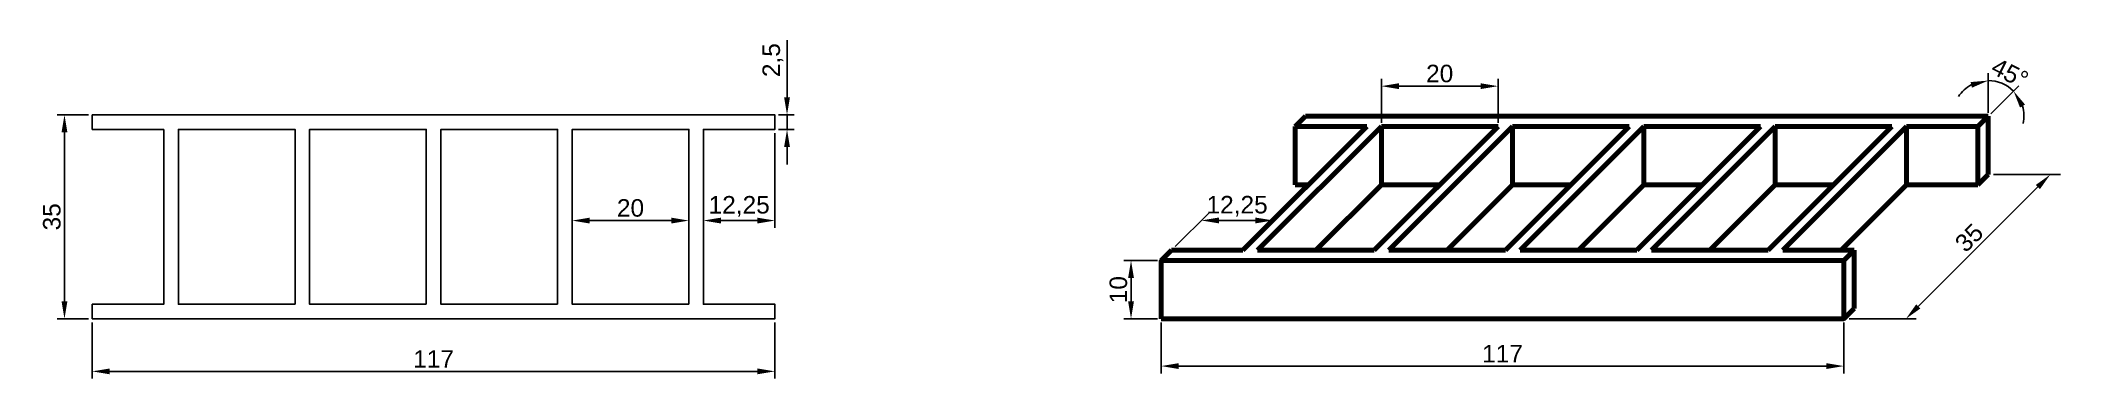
# Model space of a CAD drawing. Header units: millimetres. Extents: x 21 to 367, y 25 to 83.
import ezdxf

# ---------------------------------------------------------------- set-up
doc = ezdxf.new("R2010")
doc.units = ezdxf.units.MM
doc.layers.add('Dimensions', color=94, linetype='Continuous')
doc.layers.add('Figura', color=7, linetype='Continuous', lineweight=70)
doc.styles.get("Standard").update_dxf_attribs({"font": 'arial.ttf'})
doc.dimstyles.new('DAPC', dxfattribs={"dimtxt": 3, "dimasz": 3, "dimexe": 1.25, "dimexo": 0.625, "dimtad": 1, "dimtxsty": 'Standard', "dimcen": 2.5, "dimadec": 0, "dimazin": 0, "dimtfac": 1, "dimtmove": 0, "dimatfit": 3, "dimfxl": 1, "dimarcsym": 0})

# ---------------------------------------------------------------- blocks, each defined once
blk = doc.blocks.new('*D50')
at = {"layer": 'Defpoints', "color": 0, "transparency": 16777216}
for p in [(30.11, 35.5), (147.11, 35.5), (147.11, 26.48)]:
    blk.add_point(p, dxfattribs=at)
at = {"layer": 'Dimensions', "color": 0, "lineweight": -2, "transparency": 16777216}
for p, q in [((30.11, 34.88), (30.11, 25.23)), ((147.11, 34.88), (147.11, 25.23)), ((33.11, 26.48), (144.11, 26.48))]:
    blk.add_line(p, q, dxfattribs=at)
at = {"layer": 'Dimensions', "color": 0, "transparency": 16777216}
for points in [[(33.11, 26.98), (33.11, 25.98), (30.11, 26.48)], [(144.11, 26.98), (144.11, 25.98), (147.11, 26.48)]]:
    blk.add_solid(points, dxfattribs=at)
at = {"layer": 'Dimensions', "color": 0, "transparency": 16777216, "insert": (88.61, 28.61), "char_height": 3, "attachment_point": 5}
blk.add_mtext('117', dxfattribs=at)
blk = doc.blocks.new('*D51')
at = {"layer": 'Defpoints', "color": 0, "transparency": 16777216}
for p in [(30.11, 70.5), (25.35, 35.5), (30.11, 35.5)]:
    blk.add_point(p, dxfattribs=at)
at = {"layer": 'Dimensions', "color": 0, "lineweight": -2, "transparency": 16777216}
for p, q in [((29.49, 70.5), (24.1, 70.5)), ((25.35, 67.5), (25.35, 38.5)), ((29.49, 35.5), (24.1, 35.5))]:
    blk.add_line(p, q, dxfattribs=at)
at = {"layer": 'Dimensions', "color": 0, "transparency": 16777216}
for points in [[(24.85, 67.5), (25.85, 67.5), (25.35, 70.5)], [(24.85, 38.5), (25.85, 38.5), (25.35, 35.5)]]:
    blk.add_solid(points, dxfattribs=at)
at = {"layer": 'Dimensions', "color": 0, "transparency": 16777216, "insert": (23.19, 53), "char_height": 3, "attachment_point": 5, "rotation": 90}
blk.add_mtext('35', dxfattribs=at)
blk = doc.blocks.new('*D52')
at = {"layer": 'Defpoints', "color": 0, "transparency": 16777216}
for p in [(147.11, 70.5), (149.19, 70.5), (147.11, 68)]:
    blk.add_point(p, dxfattribs=at)
at = {"layer": 'Dimensions', "color": 0, "lineweight": -2, "transparency": 16777216}
for p, q in [((149.19, 73.5), (149.19, 83.29)), ((147.74, 70.5), (150.44, 70.5)), ((149.19, 68), (149.19, 70.5)), ((147.74, 68), (150.44, 68)), ((149.19, 65), (149.19, 62))]:
    blk.add_line(p, q, dxfattribs=at)
at = {"layer": 'Dimensions', "color": 0, "transparency": 16777216}
for points in [[(148.69, 73.5), (149.69, 73.5), (149.19, 70.5)], [(148.69, 65), (149.69, 65), (149.19, 68)]]:
    blk.add_solid(points, dxfattribs=at)
at = {"layer": 'Dimensions', "color": 0, "transparency": 16777216, "insert": (146.76, 79.89), "char_height": 3, "attachment_point": 5, "rotation": 90}
blk.add_mtext('2,5', dxfattribs=at)
blk = doc.blocks.new('*D53')
at = {"layer": 'Defpoints', "color": 0, "transparency": 16777216}
for p in [(112.36, 68), (132.36, 68), (132.36, 52.36)]:
    blk.add_point(p, dxfattribs=at)
at = {"layer": 'Dimensions', "color": 0, "lineweight": -2, "transparency": 16777216}
for p, q in [((112.36, 67.38), (112.36, 51.11)), ((132.36, 67.38), (132.36, 51.11)), ((115.36, 52.36), (129.36, 52.36))]:
    blk.add_line(p, q, dxfattribs=at)
at = {"layer": 'Dimensions', "color": 0, "transparency": 16777216}
for points in [[(115.36, 52.86), (115.36, 51.86), (112.36, 52.36)], [(129.36, 52.86), (129.36, 51.86), (132.36, 52.36)]]:
    blk.add_solid(points, dxfattribs=at)
at = {"layer": 'Dimensions', "color": 0, "transparency": 16777216, "insert": (122.36, 54.51), "char_height": 3, "attachment_point": 5}
blk.add_mtext('20', dxfattribs=at)
blk = doc.blocks.new('*D54')
at = {"layer": 'Defpoints', "color": 0, "transparency": 16777216}
for p in [(134.86, 68), (147.11, 68), (147.11, 52.36)]:
    blk.add_point(p, dxfattribs=at)
at = {"layer": 'Dimensions', "color": 0, "lineweight": -2, "transparency": 16777216}
for p, q in [((134.86, 67.38), (134.86, 51.11)), ((147.11, 67.38), (147.11, 51.11)), ((137.86, 52.36), (144.11, 52.36))]:
    blk.add_line(p, q, dxfattribs=at)
at = {"layer": 'Dimensions', "color": 0, "transparency": 16777216}
for points in [[(137.86, 52.86), (137.86, 51.86), (134.86, 52.36)], [(144.11, 52.86), (144.11, 51.86), (147.11, 52.36)]]:
    blk.add_solid(points, dxfattribs=at)
at = {"layer": 'Dimensions', "color": 0, "transparency": 16777216, "insert": (140.99, 54.79), "char_height": 3, "attachment_point": 5}
blk.add_mtext('12,25', dxfattribs=at)
blk = doc.blocks.new('*D55')
at = {"layer": 'Defpoints', "color": 0, "transparency": 16777216}
for p in [(213.32, 35.5), (330.32, 35.5), (330.32, 27.39)]:
    blk.add_point(p, dxfattribs=at)
at = {"layer": 'Dimensions', "color": 0, "lineweight": -2, "transparency": 16777216}
for p, q in [((213.32, 34.88), (213.32, 26.14)), ((330.32, 34.88), (330.32, 26.14)), ((216.32, 27.39), (327.32, 27.39))]:
    blk.add_line(p, q, dxfattribs=at)
at = {"layer": 'Dimensions', "color": 0, "transparency": 16777216}
for points in [[(216.32, 27.89), (216.32, 26.89), (213.32, 27.39)], [(327.32, 27.89), (327.32, 26.89), (330.32, 27.39)]]:
    blk.add_solid(points, dxfattribs=at)
at = {"layer": 'Dimensions', "color": 0, "transparency": 16777216, "insert": (271.82, 29.52), "char_height": 3, "attachment_point": 5}
blk.add_mtext('117', dxfattribs=at)
blk = doc.blocks.new('*D56')
at = {"layer": 'Defpoints', "color": 0, "transparency": 16777216}
for p in [(355.07, 60.25), (365.7, 60.25), (330.32, 35.5)]:
    blk.add_point(p, dxfattribs=at)
at = {"layer": 'Dimensions', "color": 0, "lineweight": -2, "transparency": 16777216}
for p, q in [((355.96, 60.25), (367.47, 60.25)), ((343.08, 37.62), (363.58, 58.13)), ((331.21, 35.5), (342.72, 35.5))]:
    blk.add_line(p, q, dxfattribs=at)
at = {"layer": 'Dimensions', "color": 0, "transparency": 16777216}
for points in [[(363.23, 58.48), (363.94, 57.77), (365.7, 60.25)], [(342.72, 37.98), (343.43, 37.27), (340.96, 35.5)]]:
    blk.add_solid(points, dxfattribs=at)
at = {"layer": 'Dimensions', "color": 0, "transparency": 16777216, "insert": (351.8, 49.4), "char_height": 3, "attachment_point": 5, "rotation": 45}
blk.add_mtext('35', dxfattribs=at)
blk = doc.blocks.new('*D57')
at = {"layer": 'Defpoints', "color": 0, "transparency": 16777216}
for p in [(208.15, 45.5), (213.32, 45.5), (213.32, 35.5)]:
    blk.add_point(p, dxfattribs=at)
at = {"layer": 'Dimensions', "color": 0, "lineweight": -2, "transparency": 16777216}
for p, q in [((212.7, 45.5), (206.9, 45.5)), ((208.15, 38.5), (208.15, 42.5)), ((212.7, 35.5), (206.9, 35.5))]:
    blk.add_line(p, q, dxfattribs=at)
at = {"layer": 'Dimensions', "color": 0, "transparency": 16777216}
for points in [[(207.65, 42.5), (208.65, 42.5), (208.15, 45.5)], [(207.65, 38.5), (208.65, 38.5), (208.15, 35.5)]]:
    blk.add_solid(points, dxfattribs=at)
at = {"layer": 'Dimensions', "color": 0, "transparency": 16777216, "insert": (205.99, 40.5), "char_height": 3, "attachment_point": 5, "rotation": 90}
blk.add_mtext('10', dxfattribs=at)
blk = doc.blocks.new('*D58')
at = {"layer": 'Defpoints', "color": 0, "transparency": 16777216}
for p in [(220.21, 52.38), (215.09, 47.27), (227.34, 47.27)]:
    blk.add_point(p, dxfattribs=at)
at = {"layer": 'Dimensions', "color": 0, "lineweight": -2, "transparency": 16777216}
for p, q in [((215.72, 47.89), (221.46, 53.63)), ((229.46, 52.38), (223.21, 52.38)), ((227.97, 47.89), (233.71, 53.63))]:
    blk.add_line(p, q, dxfattribs=at)
at = {"layer": 'Dimensions', "color": 0, "transparency": 16777216}
for points in [[(223.21, 52.88), (223.21, 51.88), (220.21, 52.38)], [(229.46, 52.88), (229.46, 51.88), (232.46, 52.38)]]:
    blk.add_solid(points, dxfattribs=at)
at = {"layer": 'Dimensions', "color": 0, "transparency": 16777216, "insert": (226.33, 54.81), "char_height": 3, "attachment_point": 5}
blk.add_mtext('12,25', dxfattribs=at)
blk = doc.blocks.new('*D59')
at = {"layer": 'Defpoints', "color": 0, "transparency": 16777216}
for p in [(271.05, 75.42), (251.05, 68.48), (271.05, 68.48)]:
    blk.add_point(p, dxfattribs=at)
at = {"layer": 'Dimensions', "color": 0, "lineweight": -2, "transparency": 16777216}
for p, q in [((251.05, 69.11), (251.05, 76.67)), ((271.05, 69.11), (271.05, 76.67)), ((254.05, 75.42), (268.05, 75.42))]:
    blk.add_line(p, q, dxfattribs=at)
at = {"layer": 'Dimensions', "color": 0, "transparency": 16777216}
for points in [[(254.05, 75.92), (254.05, 74.92), (251.05, 75.42)], [(268.05, 75.92), (268.05, 74.92), (271.05, 75.42)]]:
    blk.add_solid(points, dxfattribs=at)
at = {"layer": 'Dimensions', "color": 0, "transparency": 16777216, "insert": (261.05, 77.58), "char_height": 3, "attachment_point": 5}
blk.add_mtext('20', dxfattribs=at)
blk = doc.blocks.new('*D60')
at = {"layer": 'Defpoints', "color": 0, "transparency": 16777216}
for p in [(356.66, 76.17), (355.07, 70.25), (355.07, 70.25), (353.3, 68.48), (355.07, 60.25)]:
    blk.add_point(p, dxfattribs=at)
at = {"layer": 'Dimensions', "color": 0, "lineweight": -2, "transparency": 16777216}
for p, q in [((355.07, 70.87), (355.07, 77.63)), ((355.51, 70.69), (360.29, 75.47))]:
    blk.add_line(p, q, dxfattribs=at)
for start, end in [(45, 90), (118.3107, 146.6215), (348.3785, 16.6893)]:
    blk.add_arc((355.07, 70.25), 6.13, start, end, dxfattribs=at)
at = {"layer": 'Dimensions', "color": 0, "transparency": 16777216}
for points in [[(352.04, 76.13), (352.28, 75.16), (355.07, 76.38)], [(360.52, 71.75), (361.38, 72.27), (359.41, 74.59)]]:
    blk.add_solid(points, dxfattribs=at)
at = {"layer": 'Dimensions', "color": 0, "transparency": 16777216, "insert": (358.79, 77.65), "char_height": 3, "attachment_point": 5, "rotation": 333.2901}
blk.add_mtext('45°', dxfattribs=at)

msp = doc.modelspace()

# ---------------------------------------------------------------- linework, layer by layer
for points in [[(42.364, 68.001), (30.114, 68.001), (30.114, 70.501), (147.114, 70.501), (147.114, 68.001), (134.864, 68.001), (134.864, 38.001), (147.114, 38.001), (147.114, 35.501), (30.114, 35.501), (30.114, 38.001), (42.364, 38.001)], [(64.864, 38.001), (64.864, 68.001), (44.864, 68.001), (44.864, 38.001)], [(87.364, 38.001), (87.364, 68.001), (67.364, 68.001), (67.364, 38.001)], [(109.864, 38.001), (109.864, 68.001), (89.864, 68.001), (89.864, 38.001)], [(132.364, 38.001), (132.364, 68.001), (112.364, 68.001), (112.364, 38.001)]]:
    msp.add_lwpolyline(points, close=True)
at = {"layer": 'Figura'}
for p, q in [((238.071, 70.249), (236.303, 68.481)), ((238.071, 70.249), (236.303, 68.481)), ((355.071, 70.249), (238.071, 70.249)), ((353.303, 68.481), (355.071, 70.249)), ((355.071, 70.249), (355.071, 60.249)), ((248.553, 68.481), (227.34, 47.268)), ((251.053, 68.481), (229.84, 47.268)), ((236.303, 68.481), (248.553, 68.481)), ((236.303, 68.481), (236.303, 58.481)), ((249.84, 47.268), (271.053, 68.481)), ((271.053, 68.481), (251.053, 68.481)), ((251.053, 68.481), (251.053, 58.481)), ((273.553, 68.481), (252.34, 47.268)), ((272.34, 47.268), (293.553, 68.481)), ((293.553, 68.481), (273.553, 68.481)), ((273.553, 68.481), (273.553, 58.481)), ((296.053, 68.481), (274.84, 47.268)), ((294.84, 47.268), (316.053, 68.481)), ((316.053, 68.481), (296.053, 68.481)), ((296.053, 68.481), (296.053, 58.481)), ((318.553, 68.481), (297.34, 47.268)), ((317.34, 47.268), (338.553, 68.481)), ((338.553, 68.481), (318.553, 68.481)), ((318.553, 68.481), (318.553, 58.481)), ((341.053, 68.481), (319.84, 47.268)), ((353.303, 68.481), (341.053, 68.481)), ((341.053, 58.481), (341.053, 68.481)), ((353.303, 68.481), (353.303, 58.481)), ((355.071, 60.249), (353.303, 58.481)), ((236.303, 58.481), (238.553, 58.481)), ((251.053, 58.481), (239.84, 47.268)), ((251.053, 58.481), (261.053, 58.481)), ((261.053, 58.481), (251.053, 58.481)), ((273.553, 58.481), (262.34, 47.268)), ((273.553, 58.481), (283.553, 58.481)), ((283.553, 58.481), (273.553, 58.481)), ((296.053, 58.481), (284.84, 47.268)), ((296.053, 58.481), (306.053, 58.481)), ((306.053, 58.481), (296.053, 58.481)), ((318.553, 58.481), (307.34, 47.268)), ((318.553, 58.481), (328.553, 58.481)), ((328.553, 58.481), (318.553, 58.481)), ((341.053, 58.481), (329.84, 47.268)), ((353.303, 58.481), (341.053, 58.481)), ((215.09, 47.268), (213.322, 45.501)), ((227.34, 47.268), (215.09, 47.268)), ((229.84, 47.268), (249.84, 47.268)), ((252.34, 47.268), (272.34, 47.268)), ((274.84, 47.268), (294.84, 47.268)), ((297.34, 47.268), (317.34, 47.268)), ((319.84, 47.268), (332.09, 47.268)), ((330.322, 45.501), (332.09, 47.268)), ((332.09, 47.268), (332.09, 37.268)), ((332.09, 37.268), (330.322, 35.501))]:
    msp.add_line(p, q, dxfattribs=at)
msp.add_lwpolyline([(213.322, 35.501), (330.322, 35.501), (330.322, 45.501), (213.322, 45.501)], close=True, dxfattribs=at)

# ---------------------------------------------------------------- dimensions: what is measured, and where the dimension line sits
at = {"layer": 'Dimensions'}
for base, p1, p2, picture, middle in [((149.192, 70.501), (147.114, 68.001), (147.114, 70.501), '*D52', (146.765, 79.893)), ((25.348, 35.501), (30.114, 70.501), (30.114, 35.501), '*D51', (23.19, 53.001)), ((208.148, 45.501), (213.322, 35.501), (213.322, 45.501), '*D57', (205.991, 40.501))]:
    dim = msp.add_linear_dim(base=base, p1=p1, p2=p2, angle=90, dimstyle='DAPC', dxfattribs=at)
    dim.commit()
    dim.dimension.update_dxf_attribs({"geometry": picture, "text_midpoint": middle})
dim = msp.add_angular_dim_2l(base=(356.659, 76.174), line1=((355.071, 70.249), (355.071, 60.249)), line2=((353.303, 68.481), (355.071, 70.249)), dimstyle='DAPC', dxfattribs=at)
dim.commit()
dim.dimension.update_dxf_attribs({"geometry": '*D60', "text_midpoint": (357.828, 75.728), "dimtype": 162})
for base, p1, p2, picture, middle in [((271.053, 75.425), (251.053, 68.481), (271.053, 68.481), '*D59', (261.053, 77.582)), ((132.364, 52.357), (112.364, 68.001), (132.364, 68.001), '*D53', (122.364, 54.514)), ((147.114, 52.357), (134.864, 68.001), (147.114, 68.001), '*D54', (140.989, 54.785)), ((147.114, 26.482), (30.114, 35.501), (147.114, 35.501), '*D50', (88.614, 28.613)), ((330.322, 27.39), (213.322, 35.501), (330.322, 35.501), '*D55', (271.822, 29.521))]:
    dim = msp.add_linear_dim(base=base, p1=p1, p2=p2, dimstyle='DAPC', dxfattribs=at)
    dim.commit()
    dim.dimension.update_dxf_attribs({"geometry": picture, "text_midpoint": middle})
for p1, p2, distance, picture, middle in [((330.322, 35.501), (355.071, 60.249), -7.519, '*D56', (351.804, 49.401)), ((227.34, 47.268), (215.09, 47.268), -5.115, '*D58', (226.331, 54.812))]:
    dim = msp.add_aligned_dim(p1=p1, p2=p2, distance=distance, dimstyle='DAPC', dxfattribs=at)
    dim.commit()
    dim.dimension.update_dxf_attribs({"geometry": picture, "text_midpoint": middle})

doc.saveas('drawing.dxf')
